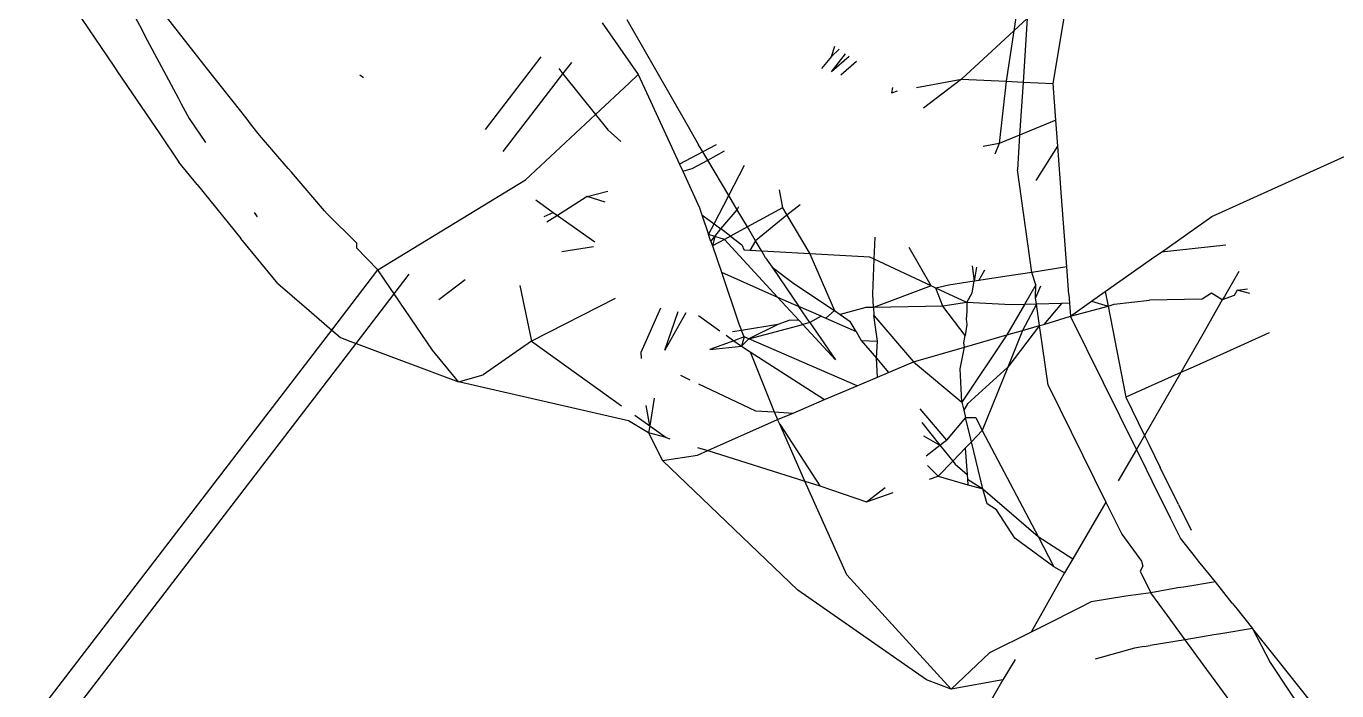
# Model space of a CAD drawing. Header units: inches. Extents: x 3324238 to 135265466, y -1036581 to 20094598.
# Drawn here: x 3354732.5178 to 3354732.8879, y -519089.1451 to -519088.9574 of the extents above; entities that cross this region are included whole.
import ezdxf

# ---------------------------------------------------------------- set-up
doc = ezdxf.new("R2010")
doc.units = ezdxf.units.IN
doc.header["$MEASUREMENT"] = 0

msp = doc.modelspace()

# ---------------------------------------------------------------- linework, layer by layer
for p, q in [((3354732.54014, -519088.93914, 0.00267), (3354732.55041, -519088.9584, 0.00267)), ((3354732.79909, -519088.94305, 0.00267), (3354732.79668, -519088.95873, 0.00267)), ((3354732.53182, -519088.9529, 0.00267), (3354732.54252, -519088.96869, 0.00267)), ((3354732.56796, -519088.96822, 0.00267), (3354732.55636, -519088.95349, 0.00267)), ((3354732.8078, -519088.9736, 0.00267), (3354732.81132, -519088.95281, 0.00267)), ((3354732.55041, -519088.9584, 0.00267), (3354732.55133, -519088.96011, 0.00267)), ((3354732.68042, -519088.95647, 0.00267), (3354732.69065, -519088.97108, 0.00267)), ((3354732.6874, -519088.95553, 0.00267), (3354732.70431, -519088.98507, 0.00267)), ((3354732.79668, -519088.95873, 0.00267), (3354732.78188, -519088.97239, 0.00267)), ((3354732.79668, -519088.95873, 0.00267), (3354732.7945, -519088.97298, 0.00267)), ((3354732.80048, -519088.95523, 0.00267), (3354732.79668, -519088.95873, 0.00267)), ((3354732.80048, -519088.95523, 0.00267), (3354732.79931, -519088.97321, 0.00267)), ((3354732.55133, -519088.96011, 0.00267), (3354732.5607, -519088.97768, 0.00267)), ((3354732.6475, -519088.98661, 0.00267), (3354732.66326, -519088.96608, 0.00267)), ((3354732.74518, -519088.96596, 0.00267), (3354732.74235, -519088.96936, 0.00267)), ((3354732.74516, -519088.97033, 0.00267), (3354732.74915, -519088.96523, 0.00267)), ((3354732.75018, -519088.96596, 0.00267), (3354732.74516, -519088.97033, 0.00267)), ((3354732.74518, -519088.96596, 0.00267), (3354732.74616, -519088.9631, 0.00267)), ((3354732.74518, -519088.96596, 0.00267), (3354732.74737, -519088.96396, 0.00267)), ((3354732.54252, -519088.96869, 0.00267), (3354732.5436, -519088.97028, 0.00267)), ((3354732.56903, -519088.96958, 0.00267), (3354732.56796, -519088.96822, 0.00267)), ((3354732.58017, -519088.98373, 0.00267), (3354732.56903, -519088.96958, 0.00267)), ((3354732.66817, -519088.96941, 0.00267), (3354732.66935, -519088.97088, 0.00267)), ((3354732.66935, -519088.97088, 0.00267), (3354732.67184, -519088.96765, 0.00267)), ((3354732.75225, -519088.96743, 0.00267), (3354732.74782, -519088.97126, 0.00267)), ((3354732.5436, -519088.97028, 0.00267), (3354732.55428, -519088.98604, 0.00267)), ((3354732.61203, -519088.97116, 0.00267), (3354732.61307, -519088.9719, 0.00267)), ((3354732.65249, -519088.99286, 0.00267), (3354732.66935, -519088.97088, 0.00267)), ((3354732.66935, -519088.97088, 0.00267), (3354732.67858, -519088.98235, 0.00267)), ((3354732.67858, -519088.98235, 0.00267), (3354732.68805, -519088.9735, 0.00267)), ((3354732.68805, -519088.9735, 0.00267), (3354732.69065, -519088.97108, 0.00267)), ((3354732.69065, -519088.97108, 0.00267), (3354732.69356, -519088.97742, 0.00267)), ((3354732.76922, -519088.9747, 0.00267), (3354732.78188, -519088.97239, 0.00267)), ((3354732.78188, -519088.97239, 0.00267), (3354732.77117, -519088.9806, 0.00267)), ((3354732.78188, -519088.97239, 0.00267), (3354732.7945, -519088.97298, 0.00267)), ((3354732.7945, -519088.97298, 0.00267), (3354732.79252, -519088.99056, 0.00267)), ((3354732.7945, -519088.97298, 0.00267), (3354732.79931, -519088.97321, 0.00267)), ((3354732.79931, -519088.97321, 0.00267), (3354732.79834, -519088.98817, 0.00267)), ((3354732.79931, -519088.97321, 0.00267), (3354732.8078, -519088.9736, 0.00267)), ((3354732.80857, -519088.98398, 0.00267), (3354732.8078, -519088.9736, 0.00267)), ((3354732.69356, -519088.97742, 0.00267), (3354732.70228, -519088.99639, 0.00267)), ((3354732.76223, -519088.97628, 0.00267), (3354732.76252, -519088.97474, 0.00267)), ((3354732.76223, -519088.97628, 0.00267), (3354732.76384, -519088.97568, 0.00267)), ((3354732.5607, -519088.97768, 0.00267), (3354732.56159, -519088.97936, 0.00267)), ((3354732.56159, -519088.97936, 0.00267), (3354732.56383, -519088.98354, 0.00267)), ((3354732.56383, -519088.98354, 0.00267), (3354732.56847, -519088.99025, 0.00267)), ((3354732.58117, -519088.985, 0.00267), (3354732.58017, -519088.98373, 0.00267)), ((3354732.65882, -519089.0008, 0.00267), (3354732.67858, -519088.98235, 0.00267)), ((3354732.67858, -519088.98235, 0.00267), (3354732.68208, -519088.9867, 0.00267)), ((3354732.80857, -519088.98398, 0.00267), (3354732.79834, -519088.98817, 0.00267)), ((3354732.80912, -519088.99133, 0.00267), (3354732.80857, -519088.98398, 0.00267)), ((3354732.55428, -519088.98604, 0.00267), (3354732.55533, -519088.98759, 0.00267)), ((3354732.55533, -519088.98759, 0.00267), (3354732.56091, -519088.99583, 0.00267)), ((3354732.58367, -519088.98818, 0.00267), (3354732.58117, -519088.985, 0.00267)), ((3354732.59176, -519088.99758, 0.00267), (3354732.58367, -519088.98818, 0.00267)), ((3354732.68208, -519088.9867, 0.00267), (3354732.68571, -519088.99001, 0.00267)), ((3354732.70431, -519088.98507, 0.00267), (3354732.70767, -519088.99094, 0.00267)), ((3354732.79834, -519088.98817, 0.00267), (3354732.79252, -519088.99056, 0.00267)), ((3354732.79834, -519088.98817, 0.00267), (3354732.7977, -519088.99803, 0.00267)), ((3354732.70885, -519088.99293, 0.00267), (3354732.70767, -519088.99094, 0.00267)), ((3354732.71259, -519088.99096, 0.00267), (3354732.70885, -519088.99293, 0.00267)), ((3354732.79252, -519088.99056, 0.00267), (3354732.78802, -519088.99141, 0.00267)), ((3354732.79252, -519088.99056, 0.00267), (3354732.79134, -519088.99354, 0.00267)), ((3354732.803, -519089.00102, 0.00267), (3354732.80912, -519088.99133, 0.00267)), ((3354732.81018, -519089.00562, 0.00267), (3354732.80912, -519088.99133, 0.00267)), ((3354732.85259, -519089.01119, 0.00267), (3354732.89764, -519088.9908, 0.00267)), ((3354732.56604, -519089.00214, 0.00267), (3354732.56091, -519088.99583, 0.00267)), ((3354732.70885, -519088.99293, 0.00267), (3354732.70228, -519088.99639, 0.00267)), ((3354732.70589, -519088.99765, 0.00267), (3354732.71024, -519088.99526, 0.00267)), ((3354732.71024, -519088.99526, 0.00267), (3354732.70885, -519088.99293, 0.00267)), ((3354732.71024, -519088.99526, 0.00267), (3354732.71497, -519088.99265, 0.00267)), ((3354732.71618, -519089.00526, 0.00267), (3354732.71024, -519088.99526, 0.00267)), ((3354732.59268, -519088.99866, 0.00267), (3354732.59176, -519088.99758, 0.00267)), ((3354732.60204, -519089.00955, 0.00267), (3354732.59268, -519088.99866, 0.00267)), ((3354732.70228, -519088.99639, 0.00267), (3354732.70319, -519088.99837, 0.00267)), ((3354732.70319, -519088.99837, 0.00267), (3354732.70589, -519088.99765, 0.00267)), ((3354732.70319, -519088.99837, 0.00267), (3354732.70797, -519089.00877, 0.00267)), ((3354732.71618, -519089.00526, 0.00267), (3354732.72061, -519088.99667, 0.00267)), ((3354732.80181, -519089.02695, 0.00267), (3354732.7977, -519088.99803, 0.00267)), ((3354732.56604, -519089.00214, 0.00267), (3354732.57843, -519089.01736, 0.00267)), ((3354732.61708, -519089.02627, 0.00267), (3354732.65882, -519089.0008, 0.00267)), ((3354732.66167, -519089.00648, 0.00267), (3354732.66664, -519089.01001, 0.00267)), ((3354732.67622, -519089.00557, 0.00267), (3354732.66785, -519089.01088, 0.00267)), ((3354732.67622, -519089.00557, 0.00267), (3354732.68206, -519089.00401, 0.00267)), ((3354732.68125, -519089.00713, 0.00267), (3354732.67622, -519089.00557, 0.00267)), ((3354732.71204, -519089.01326, 0.00267), (3354732.71618, -519089.00526, 0.00267)), ((3354732.71858, -519089.00931, 0.00267), (3354732.71618, -519089.00526, 0.00267)), ((3354732.73041, -519089.00364, 0.00267), (3354732.73135, -519089.00873, 0.00267)), ((3354732.81165, -519089.02541, 0.00267), (3354732.81018, -519089.00562, 0.00267)), ((3354732.58218, -519089.01006, 0.00267), (3354732.58304, -519089.01131, 0.00267)), ((3354732.60281, -519089.01045, 0.00267), (3354732.60204, -519089.00955, 0.00267)), ((3354732.61109, -519089.0186, 0.00267), (3354732.60281, -519089.01045, 0.00267)), ((3354732.66404, -519089.01121, 0.00267), (3354732.66664, -519089.01001, 0.00267)), ((3354732.66664, -519089.01001, 0.00267), (3354732.66785, -519089.01088, 0.00267)), ((3354732.70797, -519089.00877, 0.00267), (3354732.70862, -519089.0107, 0.00267)), ((3354732.70862, -519089.0107, 0.00267), (3354732.7105, -519089.01624, 0.00267)), ((3354732.70862, -519089.0107, 0.00267), (3354732.71204, -519089.01326, 0.00267)), ((3354732.71398, -519089.01471, 0.00267), (3354732.71858, -519089.00931, 0.00267)), ((3354732.71858, -519089.00931, 0.00267), (3354732.71908, -519089.00832, 0.00267)), ((3354732.72145, -519089.01414, 0.00267), (3354732.71858, -519089.00931, 0.00267)), ((3354732.73135, -519089.00873, 0.00267), (3354732.72145, -519089.01414, 0.00267)), ((3354732.73135, -519089.00873, 0.00267), (3354732.73261, -519089.01085, 0.00267)), ((3354732.73631, -519089.00784, 0.00267), (3354732.73261, -519089.01085, 0.00267)), ((3354732.66785, -519089.01088, 0.00267), (3354732.66483, -519089.01279, 0.00267)), ((3354732.66785, -519089.01088, 0.00267), (3354732.67833, -519089.01833, 0.00267)), ((3354732.7105, -519089.01624, 0.00267), (3354732.71204, -519089.01326, 0.00267)), ((3354732.71204, -519089.01326, 0.00267), (3354732.71398, -519089.01471, 0.00267)), ((3354732.72145, -519089.01414, 0.00267), (3354732.71669, -519089.01673, 0.00267)), ((3354732.72378, -519089.01806, 0.00267), (3354732.72145, -519089.01414, 0.00267)), ((3354732.73261, -519089.01085, 0.00267), (3354732.72378, -519089.01806, 0.00267)), ((3354732.73261, -519089.01085, 0.00267), (3354732.73909, -519089.02175, 0.00267)), ((3354732.83841, -519089.02124, 0.00267), (3354732.85259, -519089.01119, 0.00267)), ((3354732.5875, -519089.02851, 0.00267), (3354732.57843, -519089.01736, 0.00267)), ((3354732.71117, -519089.01822, 0.00267), (3354732.7105, -519089.01624, 0.00267)), ((3354732.7123, -519089.01681, 0.00267), (3354732.7105, -519089.01624, 0.00267)), ((3354732.71117, -519089.01822, 0.00267), (3354732.7123, -519089.01681, 0.00267)), ((3354732.7123, -519089.01681, 0.00267), (3354732.71161, -519089.0195, 0.00267)), ((3354732.71502, -519089.01765, 0.00267), (3354732.71161, -519089.0195, 0.00267)), ((3354732.7123, -519089.01681, 0.00267), (3354732.71398, -519089.01471, 0.00267)), ((3354732.71502, -519089.01765, 0.00267), (3354732.7123, -519089.01681, 0.00267)), ((3354732.71669, -519089.01673, 0.00267), (3354732.71398, -519089.01471, 0.00267)), ((3354732.71669, -519089.01673, 0.00267), (3354732.71502, -519089.01765, 0.00267)), ((3354732.73, -519089.03393, 0.00267), (3354732.71502, -519089.01765, 0.00267)), ((3354732.71669, -519089.01673, 0.00267), (3354732.7199, -519089.01917, 0.00267)), ((3354732.72378, -519089.01806, 0.00267), (3354732.72216, -519089.02082, 0.00267)), ((3354732.72552, -519089.021, 0.00267), (3354732.72378, -519089.01806, 0.00267)), ((3354732.75726, -519089.02327, 0.00267), (3354732.75752, -519089.01706, 0.00267)), ((3354732.61109, -519089.0186, 0.00267), (3354732.61106, -519089.02005, 0.00267)), ((3354732.61708, -519089.02627, 0.00267), (3354732.61106, -519089.02005, 0.00267)), ((3354732.67795, -519089.01979, 0.00267), (3354732.66902, -519089.02114, 0.00267)), ((3354732.71117, -519089.01822, 0.00267), (3354732.71161, -519089.0195, 0.00267)), ((3354732.71161, -519089.0195, 0.00267), (3354732.71412, -519089.02693, 0.00267)), ((3354732.7199, -519089.01917, 0.00267), (3354732.72051, -519089.02073, 0.00267)), ((3354732.72216, -519089.02082, 0.00267), (3354732.72051, -519089.02073, 0.00267)), ((3354732.72552, -519089.021, 0.00267), (3354732.72216, -519089.02082, 0.00267)), ((3354732.7266, -519089.02282, 0.00267), (3354732.72552, -519089.021, 0.00267)), ((3354732.73909, -519089.02175, 0.00267), (3354732.72552, -519089.021, 0.00267)), ((3354732.75601, -519089.02268, 0.00267), (3354732.73909, -519089.02175, 0.00267)), ((3354732.73909, -519089.02175, 0.00267), (3354732.74602, -519089.03772, 0.00267)), ((3354732.77337, -519089.03079, 0.00267), (3354732.76711, -519089.01989, 0.00267)), ((3354732.83651, -519089.02252, 0.00267), (3354732.83841, -519089.02124, 0.00267)), ((3354732.85656, -519089.01925, 0.00267), (3354732.83841, -519089.02124, 0.00267)), ((3354732.7266, -519089.02282, 0.00267), (3354732.72844, -519089.02551, 0.00267)), ((3354732.72844, -519089.02551, 0.00267), (3354732.7346, -519089.03011, 0.00267)), ((3354732.72844, -519089.02551, 0.00267), (3354732.73602, -519089.03659, 0.00267)), ((3354732.75726, -519089.02327, 0.00267), (3354732.75601, -519089.02268, 0.00267)), ((3354732.75686, -519089.03306, 0.00267), (3354732.75726, -519089.02327, 0.00267)), ((3354732.77337, -519089.03079, 0.00267), (3354732.75726, -519089.02327, 0.00267)), ((3354732.78495, -519089.02516, 0.00267), (3354732.78547, -519089.02949, 0.00267)), ((3354732.78613, -519089.02551, 0.00267), (3354732.78547, -519089.02949, 0.00267)), ((3354732.81165, -519089.02541, 0.00267), (3354732.80181, -519089.02695, 0.00267)), ((3354732.81223, -519089.03323, 0.00267), (3354732.81165, -519089.02541, 0.00267)), ((3354732.82252, -519089.03238, 0.00267), (3354732.83651, -519089.02252, 0.00267)), ((3354732.58881, -519089.03011, 0.00267), (3354732.5875, -519089.02851, 0.00267)), ((3354732.60406, -519089.04324, 0.00267), (3354732.61708, -519089.02627, 0.00267)), ((3354732.62063, -519089.03147, 0.00267), (3354732.61708, -519089.02627, 0.00267)), ((3354732.62169, -519089.03301, 0.00267), (3354732.62593, -519089.02748, 0.00267)), ((3354732.64178, -519089.02908, 0.00267), (3354732.63435, -519089.03474, 0.00267)), ((3354732.71412, -519089.02693, 0.00267), (3354732.71907, -519089.04151, 0.00267)), ((3354732.71412, -519089.02693, 0.00267), (3354732.73, -519089.03393, 0.00267)), ((3354732.7868, -519089.02929, 0.00267), (3354732.78847, -519089.0262, 0.00267)), ((3354732.79472, -519089.02805, 0.00267), (3354732.7868, -519089.02929, 0.00267)), ((3354732.80181, -519089.02695, 0.00267), (3354732.79472, -519089.02805, 0.00267)), ((3354732.80288, -519089.03046, 0.00267), (3354732.80181, -519089.02695, 0.00267)), ((3354732.86026, -519089.02675, 0.00267), (3354732.85621, -519089.03377, 0.00267)), ((3354732.58881, -519089.03011, 0.00267), (3354732.59691, -519089.03708, 0.00267)), ((3354732.62169, -519089.03301, 0.00267), (3354732.62063, -519089.03147, 0.00267)), ((3354732.65718, -519089.03063, 0.00267), (3354732.66053, -519089.04641, 0.00267)), ((3354732.7346, -519089.03011, 0.00267), (3354732.74602, -519089.03772, 0.00267)), ((3354732.77337, -519089.03079, 0.00267), (3354732.75707, -519089.03685, 0.00267)), ((3354732.7747, -519089.03141, 0.00267), (3354732.77337, -519089.03079, 0.00267)), ((3354732.77837, -519089.0306, 0.00267), (3354732.7747, -519089.03141, 0.00267)), ((3354732.78344, -519089.03549, 0.00267), (3354732.7747, -519089.03141, 0.00267)), ((3354732.77664, -519089.0365, 0.00267), (3354732.7747, -519089.03141, 0.00267)), ((3354732.78547, -519089.02949, 0.00267), (3354732.77837, -519089.0306, 0.00267)), ((3354732.78344, -519089.03549, 0.00267), (3354732.78494, -519089.03271, 0.00267)), ((3354732.78494, -519089.03271, 0.00267), (3354732.78547, -519089.02949, 0.00267)), ((3354732.7868, -519089.02929, 0.00267), (3354732.78547, -519089.02949, 0.00267)), ((3354732.80288, -519089.03046, 0.00267), (3354732.79968, -519089.03603, 0.00267)), ((3354732.80284, -519089.03419, 0.00267), (3354732.80288, -519089.03046, 0.00267)), ((3354732.80419, -519089.03085, 0.00267), (3354732.80284, -519089.03419, 0.00267)), ((3354732.81863, -519089.03512, 0.00267), (3354732.82252, -519089.03238, 0.00267)), ((3354732.82252, -519089.03238, 0.00267), (3354732.82332, -519089.03651, 0.00267)), ((3354732.85255, -519089.0328, 0.00267), (3354732.84992, -519089.03451, 0.00267)), ((3354732.85552, -519089.03471, 0.00267), (3354732.85255, -519089.0328, 0.00267)), ((3354732.8598, -519089.03198, 0.00267), (3354732.85895, -519089.03345, 0.00267)), ((3354732.8598, -519089.03198, 0.00267), (3354732.86268, -519089.03165, 0.00267)), ((3354732.86331, -519089.03294, 0.00267), (3354732.8598, -519089.03198, 0.00267)), ((3354732.61095, -519089.04701, 0.00267), (3354732.62169, -519089.03301, 0.00267)), ((3354732.63257, -519089.04889, 0.00267), (3354732.62169, -519089.03301, 0.00267)), ((3354732.68415, -519089.03435, 0.00267), (3354732.66053, -519089.04641, 0.00267)), ((3354732.73609, -519089.04055, 0.00267), (3354732.73, -519089.03393, 0.00267)), ((3354732.73, -519089.03393, 0.00267), (3354732.73602, -519089.03659, 0.00267)), ((3354732.74228, -519089.03935, 0.00267), (3354732.73602, -519089.03659, 0.00267)), ((3354732.73913, -519089.04113, 0.00267), (3354732.73602, -519089.03659, 0.00267)), ((3354732.75707, -519089.03685, 0.00267), (3354732.75686, -519089.03306, 0.00267)), ((3354732.77664, -519089.0365, 0.00267), (3354732.75707, -519089.03685, 0.00267)), ((3354732.78344, -519089.03549, 0.00267), (3354732.77664, -519089.0365, 0.00267)), ((3354732.78295, -519089.0448, 0.00267), (3354732.77664, -519089.0365, 0.00267)), ((3354732.79594, -519089.03614, 0.00267), (3354732.78344, -519089.03549, 0.00267)), ((3354732.78344, -519089.03549, 0.00267), (3354732.78345, -519089.03798, 0.00267)), ((3354732.79968, -519089.03603, 0.00267), (3354732.79474, -519089.04463, 0.00267)), ((3354732.79968, -519089.03603, 0.00267), (3354732.79594, -519089.03614, 0.00267)), ((3354732.80309, -519089.03593, 0.00267), (3354732.79915, -519089.04337, 0.00267)), ((3354732.80309, -519089.03593, 0.00267), (3354732.79968, -519089.03603, 0.00267)), ((3354732.80309, -519089.03593, 0.00267), (3354732.80284, -519089.03419, 0.00267)), ((3354732.81014, -519089.03571, 0.00267), (3354732.80309, -519089.03593, 0.00267)), ((3354732.80395, -519089.04199, 0.00267), (3354732.80309, -519089.03593, 0.00267)), ((3354732.81014, -519089.03571, 0.00267), (3354732.80516, -519089.04164, 0.00267)), ((3354732.81241, -519089.03564, 0.00267), (3354732.81014, -519089.03571, 0.00267)), ((3354732.81223, -519089.03323, 0.00267), (3354732.81241, -519089.03564, 0.00267)), ((3354732.81241, -519089.03564, 0.00267), (3354732.81268, -519089.03931, 0.00267)), ((3354732.81268, -519089.03931, 0.00267), (3354732.81863, -519089.03512, 0.00267)), ((3354732.81268, -519089.03931, 0.00267), (3354732.82332, -519089.03651, 0.00267)), ((3354732.81863, -519089.03512, 0.00267), (3354732.82332, -519089.03651, 0.00267)), ((3354732.82332, -519089.03651, 0.00267), (3354732.82499, -519089.03594, 0.00267)), ((3354732.82332, -519089.03651, 0.00267), (3354732.82828, -519089.06224, 0.00267)), ((3354732.82499, -519089.03594, 0.00267), (3354732.83501, -519089.0348, 0.00267)), ((3354732.84992, -519089.03451, 0.00267), (3354732.83501, -519089.0348, 0.00267)), ((3354732.85552, -519089.03471, 0.00267), (3354732.85007, -519089.04441, 0.00267)), ((3354732.85895, -519089.03345, 0.00267), (3354732.85552, -519089.03471, 0.00267)), ((3354732.85621, -519089.03377, 0.00267), (3354732.85552, -519089.03471, 0.00267)), ((3354732.59691, -519089.03708, 0.00267), (3354732.60406, -519089.04324, 0.00267)), ((3354732.69142, -519089.04954, 0.00267), (3354732.69705, -519089.03699, 0.00267)), ((3354732.69816, -519089.04893, 0.00267), (3354732.70195, -519089.038, 0.00267)), ((3354732.70405, -519089.03843, 0.00267), (3354732.69816, -519089.04893, 0.00267)), ((3354732.70761, -519089.03916, 0.00267), (3354732.71363, -519089.04344, 0.00267)), ((3354732.74228, -519089.03935, 0.00267), (3354732.73913, -519089.04113, 0.00267)), ((3354732.74228, -519089.03935, 0.00267), (3354732.74361, -519089.03993, 0.00267)), ((3354732.74602, -519089.03772, 0.00267), (3354732.74361, -519089.03993, 0.00267)), ((3354732.74361, -519089.03993, 0.00267), (3354732.75215, -519089.0437, 0.00267)), ((3354732.74602, -519089.03772, 0.00267), (3354732.74762, -519089.03885, 0.00267)), ((3354732.75492, -519089.03689, 0.00267), (3354732.74762, -519089.03885, 0.00267)), ((3354732.74762, -519089.03885, 0.00267), (3354732.75047, -519089.04087, 0.00267)), ((3354732.75707, -519089.03685, 0.00267), (3354732.75492, -519089.03689, 0.00267)), ((3354732.75707, -519089.03685, 0.00267), (3354732.7572, -519089.03917, 0.00267)), ((3354732.7572, -519089.03917, 0.00267), (3354732.76836, -519089.05221, 0.00267)), ((3354732.75824, -519089.04639, 0.00267), (3354732.7572, -519089.03917, 0.00267)), ((3354732.78345, -519089.03798, 0.00267), (3354732.78319, -519089.0402, 0.00267)), ((3354732.78319, -519089.0402, 0.00267), (3354732.78347, -519089.04165, 0.00267)), ((3354732.80516, -519089.04164, 0.00267), (3354732.81268, -519089.03931, 0.00267)), ((3354732.83132, -519089.07694, 0.00267), (3354732.81268, -519089.03931, 0.00267)), ((3354731.33446, -519090.6981, 0.00267), (3354732.60406, -519089.04324, 0.00267)), ((3354732.60406, -519089.04324, 0.00267), (3354732.60652, -519089.04535, 0.00267)), ((3354732.71981, -519089.04335, 0.00267), (3354732.71726, -519089.04376, 0.00267)), ((3354732.71907, -519089.04151, 0.00267), (3354732.71981, -519089.04335, 0.00267)), ((3354732.73007, -519089.04172, 0.00267), (3354732.71981, -519089.04335, 0.00267)), ((3354732.72054, -519089.04519, 0.00267), (3354732.71981, -519089.04335, 0.00267)), ((3354732.7219, -519089.04577, 0.00267), (3354732.73713, -519089.04167, 0.00267)), ((3354732.73007, -519089.04172, 0.00267), (3354732.7219, -519089.04577, 0.00267)), ((3354732.7334, -519089.04049, 0.00267), (3354732.73007, -519089.04172, 0.00267)), ((3354732.73609, -519089.04055, 0.00267), (3354732.7334, -519089.04049, 0.00267)), ((3354732.73713, -519089.04167, 0.00267), (3354732.73609, -519089.04055, 0.00267)), ((3354732.73913, -519089.04113, 0.00267), (3354732.73713, -519089.04167, 0.00267)), ((3354732.74636, -519089.0517, 0.00267), (3354732.73713, -519089.04167, 0.00267)), ((3354732.73913, -519089.04113, 0.00267), (3354732.74636, -519089.0517, 0.00267)), ((3354732.75215, -519089.0437, 0.00267), (3354732.75047, -519089.04087, 0.00267)), ((3354732.75215, -519089.0437, 0.00267), (3354732.75362, -519089.04618, 0.00267)), ((3354732.78347, -519089.04165, 0.00267), (3354732.78295, -519089.0448, 0.00267)), ((3354732.79474, -519089.04463, 0.00267), (3354732.79915, -519089.04337, 0.00267)), ((3354732.80395, -519089.04199, 0.00267), (3354732.79497, -519089.05378, 0.00267)), ((3354732.79915, -519089.04337, 0.00267), (3354732.79497, -519089.05378, 0.00267)), ((3354732.79915, -519089.04337, 0.00267), (3354732.80395, -519089.04199, 0.00267)), ((3354732.80395, -519089.04199, 0.00267), (3354732.80516, -519089.04164, 0.00267)), ((3354732.80635, -519089.05883, 0.00267), (3354732.80395, -519089.04199, 0.00267)), ((3354732.86879, -519089.04403, 0.00267), (3354732.85673, -519089.04945, 0.00267)), ((3354731.35608, -519090.68267, 0.00267), (3354732.61095, -519089.04701, 0.00267)), ((3354732.60652, -519089.04535, 0.00267), (3354732.60922, -519089.04636, 0.00267)), ((3354732.60922, -519089.04636, 0.00267), (3354732.61095, -519089.04701, 0.00267)), ((3354732.61095, -519089.04701, 0.00267), (3354732.63985, -519089.05783, 0.00267)), ((3354732.66053, -519089.04641, 0.00267), (3354732.64688, -519089.05592, 0.00267)), ((3354732.66053, -519089.04641, 0.00267), (3354732.68594, -519089.06461, 0.00267)), ((3354732.7176, -519089.04627, 0.00267), (3354732.71084, -519089.04874, 0.00267)), ((3354732.71542, -519089.04472, 0.00267), (3354732.7176, -519089.04627, 0.00267)), ((3354732.72054, -519089.04519, 0.00267), (3354732.7176, -519089.04627, 0.00267)), ((3354732.7176, -519089.04627, 0.00267), (3354732.71979, -519089.04783, 0.00267)), ((3354732.72054, -519089.04519, 0.00267), (3354732.71979, -519089.04783, 0.00267)), ((3354732.71979, -519089.04783, 0.00267), (3354732.7219, -519089.04577, 0.00267)), ((3354732.7219, -519089.04577, 0.00267), (3354732.72054, -519089.04519, 0.00267)), ((3354732.75247, -519089.05897, 0.00267), (3354732.7219, -519089.04577, 0.00267)), ((3354732.75362, -519089.04618, 0.00267), (3354732.75824, -519089.04639, 0.00267)), ((3354732.75362, -519089.04618, 0.00267), (3354732.75787, -519089.05115, 0.00267)), ((3354732.75787, -519089.05115, 0.00267), (3354732.75824, -519089.04639, 0.00267)), ((3354732.79474, -519089.04463, 0.00267), (3354732.78197, -519089.06358, 0.00267)), ((3354732.78261, -519089.04688, 0.00267), (3354732.78295, -519089.0448, 0.00267)), ((3354732.78278, -519089.04807, 0.00267), (3354732.78261, -519089.04688, 0.00267)), ((3354732.78278, -519089.04807, 0.00267), (3354732.79474, -519089.04463, 0.00267)), ((3354732.85007, -519089.04441, 0.00267), (3354732.84382, -519089.05526, 0.00267)), ((3354732.63985, -519089.05783, 0.00267), (3354732.63257, -519089.04889, 0.00267)), ((3354732.69159, -519089.05127, 0.00267), (3354732.69142, -519089.04954, 0.00267)), ((3354732.71084, -519089.04874, 0.00267), (3354732.71979, -519089.04783, 0.00267)), ((3354732.71979, -519089.04783, 0.00267), (3354732.72223, -519089.04939, 0.00267)), ((3354732.72223, -519089.04939, 0.00267), (3354732.74327, -519089.06288, 0.00267)), ((3354732.72223, -519089.04939, 0.00267), (3354732.72904, -519089.06638, 0.00267)), ((3354732.75787, -519089.05115, 0.00267), (3354732.76134, -519089.0552, 0.00267)), ((3354732.75818, -519089.05654, 0.00267), (3354732.75787, -519089.05115, 0.00267)), ((3354732.76836, -519089.05221, 0.00267), (3354732.78278, -519089.04807, 0.00267)), ((3354732.78155, -519089.05424, 0.00267), (3354732.78278, -519089.04807, 0.00267)), ((3354732.85673, -519089.04945, 0.00267), (3354732.8473, -519089.05369, 0.00267)), ((3354732.76134, -519089.0552, 0.00267), (3354732.76836, -519089.05221, 0.00267)), ((3354732.76836, -519089.05221, 0.00267), (3354732.78197, -519089.06358, 0.00267)), ((3354732.78197, -519089.06358, 0.00267), (3354732.78155, -519089.05424, 0.00267)), ((3354732.79497, -519089.05378, 0.00267), (3354732.78358, -519089.06408, 0.00267)), ((3354732.79497, -519089.05378, 0.00267), (3354732.78779, -519089.07161, 0.00267)), ((3354732.8473, -519089.05369, 0.00267), (3354732.84382, -519089.05526, 0.00267)), ((3354732.63985, -519089.05783, 0.00267), (3354732.64688, -519089.05592, 0.00267)), ((3354732.68788, -519089.06891, 0.00267), (3354732.63985, -519089.05783, 0.00267)), ((3354732.70254, -519089.05603, 0.00267), (3354732.70522, -519089.0573, 0.00267)), ((3354732.70763, -519089.05844, 0.00267), (3354732.72371, -519089.06607, 0.00267)), ((3354732.75247, -519089.05897, 0.00267), (3354732.75818, -519089.05654, 0.00267)), ((3354732.75818, -519089.05654, 0.00267), (3354732.76134, -519089.0552, 0.00267)), ((3354732.80635, -519089.05883, 0.00267), (3354732.8227, -519089.09188, 0.00267)), ((3354732.84382, -519089.05526, 0.00267), (3354732.82828, -519089.06224, 0.00267)), ((3354732.84382, -519089.05526, 0.00267), (3354732.83358, -519089.07301, 0.00267)), ((3354732.69515, -519089.06252, 0.00267), (3354732.69389, -519089.07029, 0.00267)), ((3354732.74327, -519089.06288, 0.00267), (3354732.75247, -519089.05897, 0.00267)), ((3354732.82828, -519089.06224, 0.00267), (3354732.83358, -519089.07301, 0.00267)), ((3354732.69389, -519089.07029, 0.00267), (3354732.69284, -519089.06455, 0.00267)), ((3354732.72371, -519089.06607, 0.00267), (3354732.72904, -519089.06638, 0.00267)), ((3354732.73435, -519089.06668, 0.00267), (3354732.74327, -519089.06288, 0.00267)), ((3354732.77016, -519089.06551, 0.00267), (3354732.7777, -519089.07432, 0.00267)), ((3354732.78197, -519089.06358, 0.00267), (3354732.78254, -519089.0659, 0.00267)), ((3354732.78358, -519089.06408, 0.00267), (3354732.78254, -519089.0659, 0.00267)), ((3354732.78254, -519089.0659, 0.00267), (3354732.78304, -519089.06797, 0.00267)), ((3354732.69357, -519089.07225, 0.00267), (3354732.68788, -519089.06891, 0.00267)), ((3354732.68971, -519089.0673, 0.00267), (3354732.69389, -519089.07029, 0.00267)), ((3354732.71032, -519089.07731, 0.00267), (3354732.72992, -519089.06856, 0.00267)), ((3354732.72904, -519089.06638, 0.00267), (3354732.73435, -519089.06668, 0.00267)), ((3354732.72904, -519089.06638, 0.00267), (3354732.72992, -519089.06856, 0.00267)), ((3354732.72992, -519089.06856, 0.00267), (3354732.73435, -519089.06668, 0.00267)), ((3354732.73064, -519089.06987, 0.00267), (3354732.72992, -519089.06856, 0.00267)), ((3354732.73064, -519089.06987, 0.00267), (3354732.74188, -519089.08721, 0.00267)), ((3354732.73768, -519089.0859, 0.00267), (3354732.73064, -519089.06987, 0.00267)), ((3354732.77069, -519089.0694, 0.00267), (3354732.77583, -519089.07577, 0.00267)), ((3354732.78304, -519089.06797, 0.00267), (3354732.7777, -519089.07432, 0.00267)), ((3354732.78304, -519089.06797, 0.00267), (3354732.78601, -519089.06794, 0.00267)), ((3354732.78472, -519089.07479, 0.00267), (3354732.78304, -519089.06797, 0.00267)), ((3354732.78601, -519089.06794, 0.00267), (3354732.78779, -519089.07161, 0.00267)), ((3354732.69389, -519089.07029, 0.00267), (3354732.69357, -519089.07225, 0.00267)), ((3354732.69357, -519089.07225, 0.00267), (3354732.69746, -519089.08014, 0.00267)), ((3354732.69853, -519089.07362, 0.00267), (3354732.69357, -519089.07225, 0.00267)), ((3354732.69389, -519089.07029, 0.00267), (3354732.69853, -519089.07362, 0.00267)), ((3354732.69853, -519089.07362, 0.00267), (3354732.69957, -519089.07394, 0.00267)), ((3354732.77119, -519089.07314, 0.00267), (3354732.77583, -519089.07577, 0.00267)), ((3354732.78779, -519089.07161, 0.00267), (3354732.78472, -519089.07479, 0.00267)), ((3354732.78779, -519089.07161, 0.00267), (3354732.80353, -519089.10154, 0.00267)), ((3354732.83358, -519089.07301, 0.00267), (3354732.83132, -519089.07694, 0.00267)), ((3354732.83358, -519089.07301, 0.00267), (3354732.83478, -519089.07545, 0.00267)), ((3354732.70736, -519089.07863, 0.00267), (3354732.71032, -519089.07731, 0.00267)), ((3354732.70739, -519089.0764, 0.00267), (3354732.71032, -519089.07731, 0.00267)), ((3354732.71032, -519089.07731, 0.00267), (3354732.73768, -519089.0859, 0.00267)), ((3354732.77196, -519089.07876, 0.00267), (3354732.77583, -519089.07577, 0.00267)), ((3354732.77583, -519089.07577, 0.00267), (3354732.7777, -519089.07432, 0.00267)), ((3354732.77583, -519089.07577, 0.00267), (3354732.77944, -519089.08025, 0.00267)), ((3354732.78294, -519089.07663, 0.00267), (3354732.77944, -519089.08025, 0.00267)), ((3354732.78472, -519089.07479, 0.00267), (3354732.78294, -519089.07663, 0.00267)), ((3354732.78294, -519089.07663, 0.00267), (3354732.78349, -519089.08409, 0.00267)), ((3354732.78798, -519089.08809, 0.00267), (3354732.78472, -519089.07479, 0.00267)), ((3354732.83132, -519089.07694, 0.00267), (3354732.82618, -519089.08585, 0.00267)), ((3354732.83253, -519089.07937, 0.00267), (3354732.83132, -519089.07694, 0.00267)), ((3354732.83478, -519089.07545, 0.00267), (3354732.83802, -519089.08203, 0.00267)), ((3354732.69746, -519089.08014, 0.00267), (3354732.70736, -519089.07863, 0.00267)), ((3354732.73572, -519089.11672, 0.00267), (3354732.69746, -519089.08014, 0.00267)), ((3354732.77944, -519089.08025, 0.00267), (3354732.77529, -519089.08454, 0.00267)), ((3354732.77944, -519089.08025, 0.00267), (3354732.78012, -519089.08109, 0.00267)), ((3354732.83578, -519089.08594, 0.00267), (3354732.83253, -519089.07937, 0.00267)), ((3354732.77233, -519089.08153, 0.00267), (3354732.77529, -519089.08454, 0.00267)), ((3354732.77286, -519089.08541, 0.00267), (3354732.77529, -519089.08454, 0.00267)), ((3354732.77529, -519089.08454, 0.00267), (3354732.7837, -519089.08694, 0.00267)), ((3354732.78012, -519089.08109, 0.00267), (3354732.78349, -519089.08409, 0.00267)), ((3354732.78349, -519089.08409, 0.00267), (3354732.78359, -519089.08539, 0.00267)), ((3354732.84317, -519089.0925, 0.00267), (3354732.83802, -519089.08203, 0.00267)), ((3354732.73768, -519089.0859, 0.00267), (3354732.74188, -519089.08721, 0.00267)), ((3354732.74954, -519089.11237, 0.00267), (3354732.73768, -519089.0859, 0.00267)), ((3354732.74188, -519089.08721, 0.00267), (3354732.75512, -519089.09177, 0.00267)), ((3354732.75512, -519089.09177, 0.00267), (3354732.76034, -519089.08774, 0.00267)), ((3354732.78359, -519089.08539, 0.00267), (3354732.78798, -519089.08809, 0.00267)), ((3354732.78359, -519089.08539, 0.00267), (3354732.7837, -519089.08694, 0.00267)), ((3354732.7837, -519089.08694, 0.00267), (3354732.78798, -519089.08809, 0.00267)), ((3354732.7892, -519089.09235, 0.00267), (3354732.78798, -519089.08809, 0.00267)), ((3354732.78798, -519089.08809, 0.00267), (3354732.80353, -519089.10154, 0.00267)), ((3354732.84095, -519089.09638, 0.00267), (3354732.83578, -519089.08594, 0.00267)), ((3354732.75512, -519089.09177, 0.00267), (3354732.76259, -519089.08909, 0.00267)), ((3354732.8227, -519089.09188, 0.00267), (3354732.81332, -519089.10782, 0.00267)), ((3354732.8227, -519089.09188, 0.00267), (3354732.82391, -519089.09434, 0.00267)), ((3354732.79183, -519089.09404, 0.00267), (3354732.7892, -519089.09235, 0.00267)), ((3354732.79702, -519089.10205, 0.00267), (3354732.79183, -519089.09404, 0.00267)), ((3354732.82391, -519089.09434, 0.00267), (3354732.82717, -519089.10092, 0.00267)), ((3354732.84317, -519089.0925, 0.00267), (3354732.84675, -519089.09977, 0.00267)), ((3354732.84377, -519089.10207, 0.00267), (3354732.84095, -519089.09638, 0.00267)), ((3354732.80799, -519089.11009, 0.00267), (3354732.79702, -519089.10205, 0.00267)), ((3354732.80353, -519089.10154, 0.00267), (3354732.80799, -519089.11009, 0.00267)), ((3354732.80353, -519089.10154, 0.00267), (3354732.81332, -519089.10782, 0.00267)), ((3354732.82717, -519089.10092, 0.00267), (3354732.83276, -519089.10852, 0.00267)), ((3354732.84803, -519089.10741, 0.00267), (3354732.84377, -519089.10207, 0.00267)), ((3354732.81101, -519089.11182, 0.00267), (3354732.80799, -519089.11009, 0.00267)), ((3354732.81332, -519089.10782, 0.00267), (3354732.81101, -519089.11182, 0.00267)), ((3354732.83317, -519089.10995, 0.00267), (3354732.83235, -519089.11138, 0.00267)), ((3354732.83276, -519089.10852, 0.00267), (3354732.83317, -519089.10995, 0.00267)), ((3354732.84889, -519089.10848, 0.00267), (3354732.84803, -519089.10741, 0.00267)), ((3354732.85361, -519089.1144, 0.00267), (3354732.84889, -519089.10848, 0.00267)), ((3354732.77897, -519089.14465, 0.00267), (3354732.74954, -519089.11237, 0.00267)), ((3354732.81101, -519089.11182, 0.00267), (3354732.80156, -519089.12855, 0.00267)), ((3354732.83235, -519089.11138, 0.00267), (3354732.83534, -519089.11744, 0.00267)), ((3354732.77202, -519089.142, 0.00267), (3354732.73572, -519089.11672, 0.00267)), ((3354732.83534, -519089.11744, 0.00267), (3354732.82829, -519089.11845, 0.00267)), ((3354732.84302, -519089.11609, 0.00267), (3354732.83534, -519089.11744, 0.00267)), ((3354732.84007, -519089.12388, 0.00267), (3354732.83534, -519089.11744, 0.00267)), ((3354732.84469, -519089.11583, 0.00267), (3354732.84302, -519089.11609, 0.00267)), ((3354732.85361, -519089.1144, 0.00267), (3354732.84469, -519089.11583, 0.00267)), ((3354732.85839, -519089.12038, 0.00267), (3354732.85361, -519089.1144, 0.00267)), ((3354732.81525, -519089.12166, 0.00267), (3354732.80531, -519089.12667, 0.00267)), ((3354732.81853, -519089.12002, 0.00267), (3354732.81525, -519089.12166, 0.00267)), ((3354732.82829, -519089.11845, 0.00267), (3354732.81853, -519089.12002, 0.00267)), ((3354732.85839, -519089.12038, 0.00267), (3354732.85938, -519089.12163, 0.00267)), ((3354732.85938, -519089.12163, 0.00267), (3354732.86409, -519089.12753, 0.00267)), ((3354732.84509, -519089.13072, 0.00267), (3354732.84007, -519089.12388, 0.00267)), ((3354732.80156, -519089.12855, 0.00267), (3354732.78984, -519089.13445, 0.00267)), ((3354732.80531, -519089.12667, 0.00267), (3354732.80156, -519089.12855, 0.00267)), ((3354732.85515, -519089.12903, 0.00267), (3354732.85321, -519089.12935, 0.00267)), ((3354732.86409, -519089.12753, 0.00267), (3354732.85515, -519089.12903, 0.00267)), ((3354732.86409, -519089.12753, 0.00267), (3354732.86908, -519089.13712, 0.00267)), ((3354732.8702, -519089.13518, 0.00267), (3354732.86409, -519089.12753, 0.00267)), ((3354732.83346, -519089.13267, 0.00267), (3354732.83073, -519089.13313, 0.00267)), ((3354732.83346, -519089.13267, 0.00267), (3354732.83521, -519089.13237, 0.00267)), ((3354732.84509, -519089.13072, 0.00267), (3354732.83521, -519089.13237, 0.00267)), ((3354732.85321, -519089.12935, 0.00267), (3354732.84509, -519089.13072, 0.00267)), ((3354732.8502, -519089.13768, 0.00267), (3354732.84509, -519089.13072, 0.00267)), ((3354732.78984, -519089.13445, 0.00267), (3354732.77897, -519089.14465, 0.00267)), ((3354732.79709, -519089.1363, 0.00267), (3354732.79358, -519089.14202, 0.00267)), ((3354732.83073, -519089.13313, 0.00267), (3354732.81963, -519089.13618, 0.00267)), ((3354732.8713, -519089.13655, 0.00267), (3354732.8702, -519089.13518, 0.00267)), ((3354732.88302, -519089.15123, 0.00267), (3354732.8713, -519089.13655, 0.00267)), ((3354732.86171, -519089.15334, 0.00267), (3354732.8502, -519089.13768, 0.00267)), ((3354732.86908, -519089.13712, 0.00267), (3354732.88088, -519089.15494, 0.00267)), ((3354732.79358, -519089.14202, 0.00267), (3354731.80037, -519090.86493, 0.00267)), ((3354732.77897, -519089.14465, 0.00267), (3354732.77202, -519089.142, 0.00267)), ((3354732.79358, -519089.14202, 0.00267), (3354732.77897, -519089.14465, 0.00267))]:
    msp.add_line(p, q)

doc.saveas('drawing.dxf')
